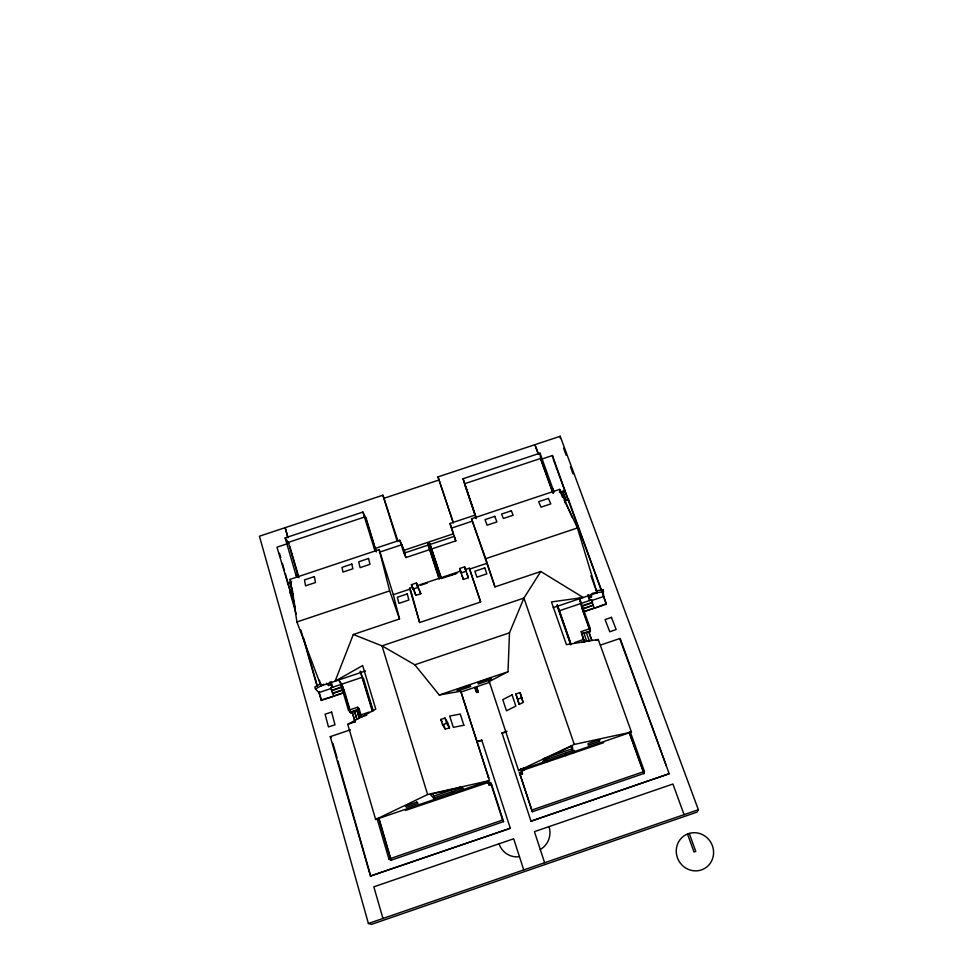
<?xml version="1.0" encoding="UTF-8"?>
<svg xmlns="http://www.w3.org/2000/svg" width="973" height="973" viewBox="0 0 973 973"><rect width="100%" height="100%" fill="white"/><g stroke="black" fill="none" stroke-linecap="round" stroke-linejoin="round"><path stroke-width="1.46" d="M588.86 627.561L583.253 611.968L606.337 604.172L603.722 596.473L603.029 589.845L596.169 590.72M508.015 671.711L509.487 632.827L523.924 598.079L540.793 571.492L583.216 597.507L551.448 601.922L566.432 644.649L598.261 639.48L631.453 732.085L518.609 770.652L489.249 681.526L508.015 671.711L439.273 695.002L414.826 664.778L382.012 645.853L353.308 634.493L335.089 681.197L362.661 665.556L375.785 709.183L347.738 724.326L375.651 819.509L489.455 780.614L460.679 691.207L439.273 695.002M643.98 773.717L644.418 771.419L630.236 731.805M669.181 773.73L530.978 821.188L669.181 773.73L620.166 638.41L600.353 645.123M453.26 522.756L437.996 476.892L560.205 436.281L698.359 809.731L697.094 812.09L371.564 924.35L368.402 923.499L259.426 536.22L382.924 495.184L397.969 541.207M320.798 683.581L314.887 687.023L315.447 688.993L318.913 692.581L321.431 700.39L343.481 692.946M315.447 688.993L323.741 684.177M519.193 704.428L523.097 702.457L521.771 697.763L520.032 692.569L515.897 693.98L519.193 704.428L515.897 693.98M375.651 819.509L427.609 794.515L489.455 780.614M518.609 770.652L574.289 744.418L631.453 732.085M368.402 923.499L698.359 809.731M487.522 781.246L489.261 785.247L491.584 784.457L503.552 821.638L390.964 860.266M522.489 773.888L521.735 771.893L519.4 772.684L520.178 774.678L522.489 773.888L520.689 768.743L521.577 771.066L524.094 770.202L523.243 767.879M376.989 818.354L388.945 859.062L502.603 820.069L503.552 821.638M519.4 772.684L531.72 810.083L644.418 771.419M531.72 810.083L532.389 811.737L644.041 773.426L629.215 732M370.458 876.053L510.29 828.291L370.458 876.053L330.261 736.646L350.377 729.823M476.636 741.621L481.842 740.234L476.806 741.949M530.978 821.188L501.995 732.985L507.03 731.27M504.646 732.462L501.995 732.985M433.727 796.121L461.275 786.707M571.99 748.882L543.25 758.697L543.968 760.813M433.569 798.042L462.71 788.081M543.919 760.327L572.866 750.438M405.413 810.436L488.41 782.401M521.467 770.774L603.734 742.654M488.191 783.35L490.526 782.56L491.584 784.457M340.185 682.17L348.48 710.326L357.614 707.237L359.207 709.049L361.555 716.955L359.974 715.179L357.614 707.237M581.258 631.586L584.128 641.584L581.258 631.586L590.258 628.534L580.455 601.107M350.134 712.127L359.207 709.049M581.404 633.885L590.343 630.857L580.601 603.588L580.297 598.444M354.452 711.081L356.969 710.229L359.317 718.11L356.787 718.974L354.452 711.081L356.787 718.974M589.151 640.696L586.391 632.608L583.885 633.034L586.646 641.146L589.127 640.295L589.164 641.098M348.48 710.326L350.815 712.868L354.744 711.397M359.974 715.179L369.12 712.078M574.982 642.399L584.007 639.334M356.969 710.229L359.025 717.806L366.748 715.191M581.574 642.46L586.646 641.146M347.738 724.326L354.318 722.1M595.975 640.258L598.261 639.48M460.679 691.207L461.068 692.01L474.556 687.437L476.721 692.496L478.23 691.985L476.49 686.646M440.83 719.461L444.989 718.05L447.884 722.963L449.514 728.108L445.099 728.959L442.484 724.69L440.83 719.461L442.156 721.625M442.484 724.69L446.643 723.28L449.514 728.108M517.636 699.173L521.771 697.763M412.418 587.291L409.572 588.251L419.631 622.525L480.65 602.007L469.314 568.22L465.045 569.655M353.308 634.493L399.526 618.962L393.311 594.685L379.19 549.611L290.112 579.349L296.947 621.954L320.993 685.953L365.495 670.944M553.211 607.626L597.106 592.825L577.427 527.95L559.633 489.383L471.516 518.791L494.953 586.889L540.793 571.492M326.478 683.204L328.619 685.551L330.613 684.883L332.73 687.23L331.051 681.501M587.631 594.965L589.638 600.536L589.529 597.544L591.487 596.887L591.402 593.858M342.557 690.234L332.815 693.518L330.747 687.887L362.649 677.123M559.207 610.813L591.584 599.879L592.46 602.725L582.863 605.96M318.913 692.581L331.234 688.422L330.747 687.887M592.448 602.287L581.465 605.997L583.241 611.676L594.199 607.979L591.596 600.572L603.722 596.473M331.477 690.368L342.618 686.61L344.88 692.472M331.781 690.708L341.523 687.425M414.826 664.778L509.487 632.827M332.511 693.19L343.639 689.431M582.353 608.843L593.323 605.133L582.377 609.268M321.066 700.013L333.751 696.23M606.337 603.686L594.211 608.271M343.287 692.715L333.544 695.999L331.598 689.662M296.947 621.954L389.662 590.879L379.19 549.611M471.516 518.791L485.746 558.672L577.427 527.95M411.397 584.688L416.48 582.985L420.822 593.712L415.812 595.391L411.397 584.688L414.121 590.404M459.645 568.512L464.717 566.821L466.189 571.248L461.117 572.951L459.645 568.512L463.343 579.446L468.341 577.767L464.717 566.821M416.687 585.868L460.788 571.078M420.591 585.272L427.232 583.046M449.562 575.554L456.179 573.34M393.311 594.685L410.29 588.993M441.426 578.546L456.957 573.34M469.655 569.083L486.597 563.403M412.82 589.139L417.904 587.437L420.822 593.712M287.57 543.664L276.977 547.191L290.818 593.372M542.046 458.988L552.482 455.522L568.487 500.56L568.39 499.246L564.17 500.657M296.461 576.819L285.125 537.911L362.893 512.053L374.337 548.723L399.806 540.222L405.218 552.859M404.342 550.183L453.418 533.788L450 523.462L475.359 515.009L463.051 478.74L540.003 453.163L554.099 492.265M379.385 552.202L401.849 544.71L405.948 557.553L430.893 549.222M451.545 528.12L472.537 521.102M287.339 583.082L291.62 581.647M559.511 492.204L565.131 490.331M566.225 500.767L562.978 491.791L560.521 492.034M288.154 584.116L290.392 583.374L292.338 590.854M565.812 500.025L563.014 492.338L565.228 491.596M439.151 579.105L427.719 543.968L429.665 543.311L441.316 577.95M399.806 540.222L403.941 553.187L428.169 545.087M430.102 544.442L454.294 536.366L455.79 540.891L431.842 548.894M296.23 613.987L289.966 592.289L292.824 591.329M384.274 498.188L439.005 480.005M592.752 593.165L603.722 591.754M388.945 859.062L391.255 860.436M330.261 736.646L331.27 737.57M338.361 680.042L341.888 684.128L349.721 710.704M289.966 592.289L291 593.591M293.384 593.7L292.678 592.8L295.245 608.794M451.411 792.423L452.822 794.236M453.977 791.548L455.364 793.372M295.683 574.143L298.006 577.257M463.659 789.431L462.066 787.169L430.236 794.333L434.724 799.32L432.985 793.688M285.125 537.911L288.896 543.226M488.434 777.427L488.75 778.011L461.068 692.01M374.337 548.723L375.481 550.925M362.893 512.053L366.274 518.743L376.21 551.691M409.572 588.251L411.08 591.353M572.331 517.563L565.045 501.764L565.131 502.859M403.941 553.187L405.948 557.553M478.23 691.985L476.089 686.926L489.565 682.353L489.249 681.526M427.719 543.968L429.482 548.431M538.397 453.99L534.895 444.697L538.458 454.513M563.61 448.2L566.225 455.34M570.409 466.748L573.036 473.887M620.105 639.687L666.383 766.031M553.187 459.025L601.156 590.015M602.713 594.272L606.337 604.172M684.068 814.656L672.927 784.031L534.42 831.647L544.625 862.735M568.39 499.246L603.041 594.588L603.029 589.845M689.249 833.447L695.78 851.411L694.029 852.02L687.51 834.056M559.633 489.383L562.491 497.252M590.915 575.748L597.106 592.825M590.806 594.977L591.487 596.887M552.299 491.487L540.745 459.426L540.003 453.163M588.556 594.831L589.529 597.544M629.19 732.62L643.469 772.294M589.37 633.642L591.766 640.307M591.766 640.234L588.896 632.316M571.09 644.162L557.225 604.732L570.725 644.102M557.249 606.447L570.737 644.819M389.662 590.879L399.526 618.962M574.289 744.418L523.924 598.079L382.012 645.853L427.609 794.515M571.005 746.011L572.708 750.986M480.65 602.007L469.314 568.22M523.097 702.457L520.032 692.569M437.996 476.892L453.309 522.744M467.076 573.973L468.341 577.767M450 523.462L455.79 540.891M462.09 575.639L463.343 579.446M520.178 774.678L532.389 811.737M485.746 558.672L494.953 586.889M429.665 543.311L441.11 578.449M436.293 565.824L437.643 569.971M474.982 687.157L476.721 692.496M429.932 549.538L439.382 578.594M481.671 739.906L510.29 828.291M523.754 869.935L513.683 838.775L373.839 886.841L382.961 918.476M490.526 782.56L502.603 820.069M488.264 782.122L489.261 785.247M416.48 582.985L417.904 587.437M444.989 718.05L446.643 723.28M443.883 725.092L445.099 728.959M376.198 551.727L365.289 516.785L288.3 542.399L298.358 576.855M382.924 495.184L397.288 541.438M363.391 678.217L372.987 710.168M372.854 711.081L360.302 671.139L372.379 711.433M414.668 591.548L415.812 595.391M355.072 721.893L352.226 712.248L355.133 721.954M378.679 818.488L390.538 858.831M345.293 693.931L350.815 712.868M329.798 682.085L330.613 684.883M289.723 546.096L298.93 577.634M328.047 683.593L328.619 685.551M378.947 818.147L390.83 858.977M290.112 579.349L291.292 583.411M319.326 680.212L320.993 685.953M288.069 537.777L285.15 527.67L287.753 537.339M290.781 584.688L292.301 589.979M300.815 629.896L317.101 686.293M370.774 876.199L337.886 760.801M279.506 553.272L280.747 557.59M282.377 563.355L284.432 570.555M285.259 573.425L295.111 608.028M303.746 638.337L317.32 685.953M318.962 691.73L321.431 700.39M332.924 743.372L337.059 757.894M463.051 478.74L476.162 518.329L464.449 483.788L540.635 458.441L553.211 493.347L552.7 488.373M411.47 592.776L419.631 622.525M475.359 515.009L476.32 518.548M542.581 761.275L543.153 763.367M544.321 761.871L543.639 759.293L572.27 745.817L573.073 752.044M546.145 760.047L546.68 762.163M565.313 753.503L565.666 755.668M574.313 750.426L574.581 752.615M552.482 455.522L552.676 457.626M560.205 436.281L560.375 438.519M579.592 597.507L579.835 601.423M586.391 632.608L590.38 631.805L590.258 628.534M591.584 599.879L591.596 600.572M549.015 826.624A19.217 18.718 88.5 0 1 540.27 849.49M519.46 856.654A19.241 18.718 -88.4 0 1 499.052 843.798M512.078 694.88L502.761 699.636L506.459 710.789L515.824 706.082L512.078 694.88M688.361 833.691L686.135 834.627A19.278 18.463 60.3 0 0 683.703 866.615A19.278 18.463 60.3 0 0 713.185 856.435A19.278 18.463 60.3 0 0 690.684 833.058L688.361 833.691M611.445 617.344L605.084 619.619L609.779 631.793L616.152 629.507L611.445 617.344M416.772 802.08L405.23 806.021L406.58 807.262L418.049 803.345L416.772 802.08M599.563 739.626L588.13 743.53L588.239 745.184L599.587 741.304L599.563 739.626M470.056 685.15L456.799 689.638L457.492 691.025L470.677 686.561L470.056 685.15M490.976 678.072L477.743 682.547L478.327 683.97L491.499 679.507L490.976 678.072M407.249 593.931L397.337 597.252L398.918 603.369L408.891 600.013L407.249 593.931M484.761 567.928L474.885 571.248L476.916 577.184L486.841 573.851L484.761 567.928M314.376 576.588L304.513 579.884L305.546 585.855L315.471 582.535L314.376 576.588M351.837 564.085L341.985 567.368L342.983 572.075L352.883 568.767L351.837 564.085M368.56 558.49L358.721 561.786L360.071 567.636L369.971 564.328L368.56 558.49M494.771 516.347L485.004 519.606L487.084 525.189L496.899 521.917L494.771 516.347M511.36 510.801L501.606 514.06L503.333 518.5L513.136 515.228L511.36 510.801M548.383 498.444L538.653 501.691L541.024 507.164L550.815 503.892L548.383 498.444M331.623 712.09L325.079 714.17L328.448 726.916L335.016 724.824L331.623 712.09M463.866 725.274L453.296 727.33L449.721 716.043L460.278 714.06L463.866 725.274"/></g></svg>
